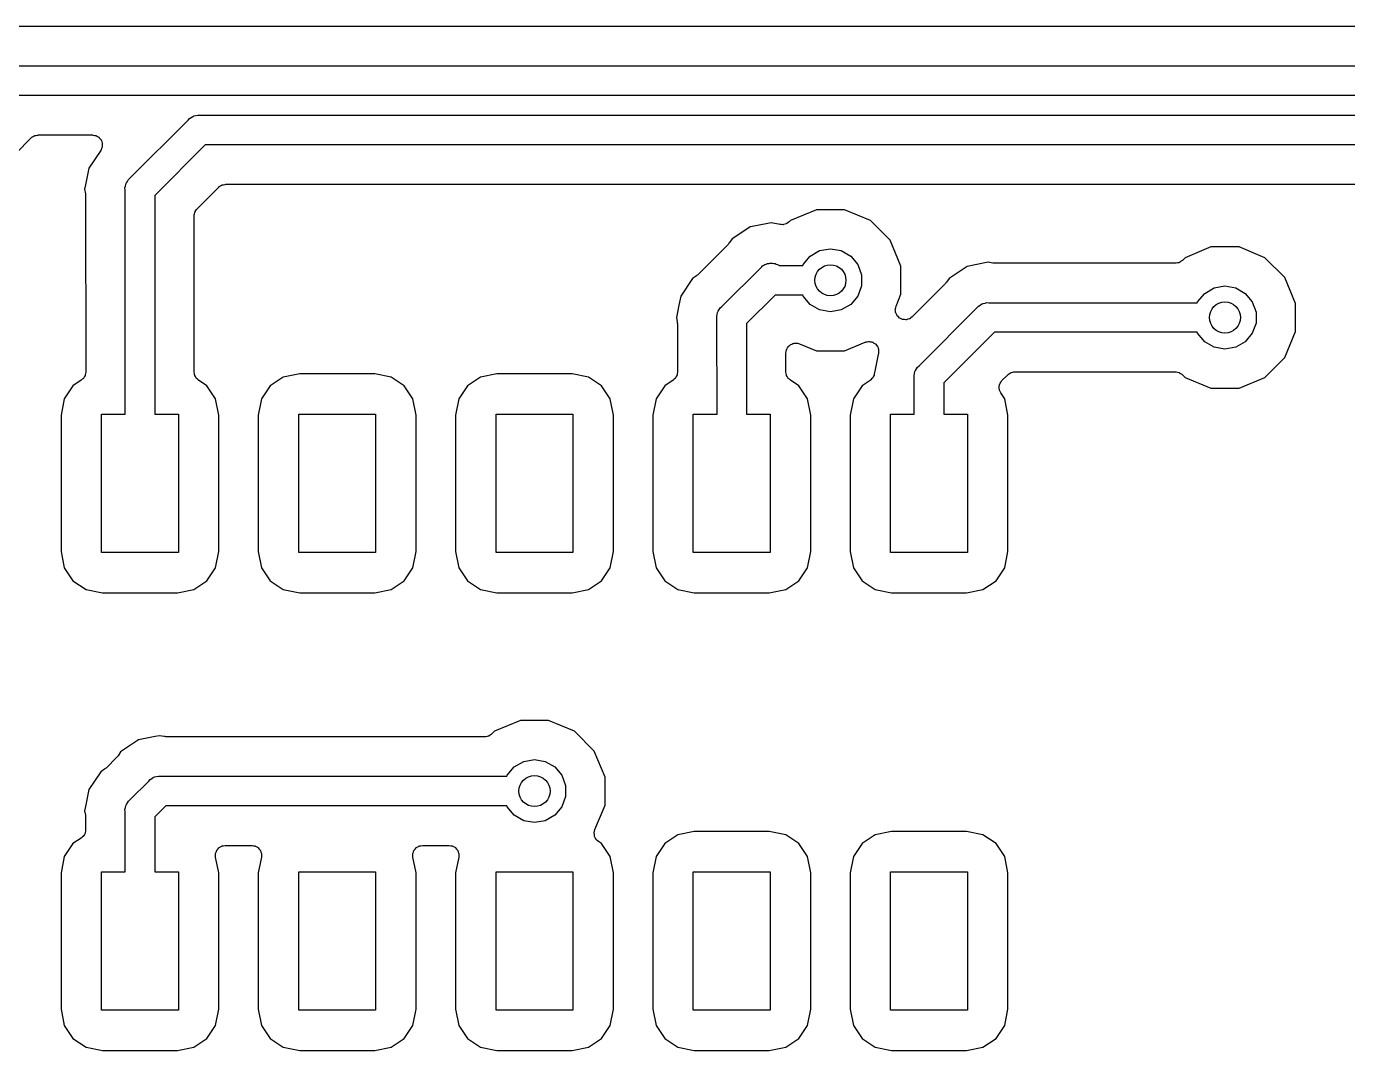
# Model space of a CAD drawing. Extents: x 40 to 164, y -163 to -60.
# Drawn here: x 115.38 to 132.39, y -140.25 to -127.06 of the extents above; entities that cross this region are included whole.
import ezdxf

# ---------------------------------------------------------------- set-up
doc = ezdxf.new("R2010")
doc.units = 0
doc.header["$MEASUREMENT"] = 0
doc.layers.add('BLACK', color=7, linetype='CONTINUOUS')

msp = doc.modelspace()

# ---------------------------------------------------------------- linework, layer by layer
at = {"layer": 'BLACK', "linetype": 'CONTINUOUS'}
for p, q in [((140.247, -127.063), (115.27, -127.063)), ((115.197, -127.572), (140.51, -127.572)), ((140.581, -127.953), (115.268, -127.953)), ((117.461, -128.268), (117.478, -128.249)), ((117.478, -128.249), (117.5, -128.236)), ((117.5, -128.236), (117.52, -128.222)), ((117.52, -128.222), (117.528, -128.219)), ((117.528, -128.219), (117.536, -128.215)), ((117.536, -128.215), (117.561, -128.211)), ((117.561, -128.211), (117.585, -128.204)), ((117.585, -128.204), (117.61, -128.207)), ((117.61, -128.207), (140.697, -128.207)), ((116.711, -129.018), (117.461, -128.268)), ((115.036, -128.903), (115.441, -128.498)), ((115.441, -128.498), (115.446, -128.494)), ((115.446, -128.494), (115.449, -128.49)), ((115.449, -128.49), (115.464, -128.482)), ((115.464, -128.482), (115.477, -128.472)), ((115.477, -128.472), (115.483, -128.471)), ((115.483, -128.471), (115.487, -128.468)), ((115.487, -128.468), (115.504, -128.465)), ((115.504, -128.465), (115.52, -128.461)), ((115.52, -128.461), (115.525, -128.461)), ((115.525, -128.461), (115.531, -128.46)), ((115.531, -128.46), (116.229, -128.46)), ((116.229, -128.46), (116.233, -128.461)), ((116.233, -128.461), (116.237, -128.461)), ((116.237, -128.461), (116.255, -128.465)), ((116.255, -128.465), (116.272, -128.468)), ((116.272, -128.468), (116.276, -128.47)), ((116.276, -128.47), (116.28, -128.471)), ((116.28, -128.471), (116.295, -128.481)), ((116.295, -128.481), (116.311, -128.49)), ((116.311, -128.49), (116.313, -128.493)), ((116.313, -128.493), (116.317, -128.496)), ((116.317, -128.496), (116.327, -128.51)), ((116.327, -128.51), (116.339, -128.524)), ((116.339, -128.524), (116.34, -128.528)), ((116.34, -128.528), (116.343, -128.531)), ((116.343, -128.531), (116.348, -128.549)), ((116.348, -128.549), (116.354, -128.565)), ((116.354, -128.565), (116.354, -128.57)), ((116.354, -128.57), (116.355, -128.574)), ((116.355, -128.574), (116.354, -128.592)), ((116.354, -128.592), (116.354, -128.61)), ((117.681, -128.588), (117.03, -129.238)), ((140.767, -128.588), (117.681, -128.588)), ((116.335, -128.658), (116.182, -128.886)), ((116.336, -128.654), (116.335, -128.658)), ((116.339, -128.651), (116.336, -128.654)), ((116.345, -128.634), (116.339, -128.651)), ((116.352, -128.618), (116.345, -128.634)), ((116.353, -128.613), (116.352, -128.618)), ((116.354, -128.61), (116.353, -128.613)), ((116.182, -128.886), (116.139, -129.102)), ((116.139, -129.102), (116.128, -129.159)), ((116.654, -129.118), (116.658, -129.093)), ((116.658, -129.093), (116.662, -129.085)), ((116.662, -129.085), (116.665, -129.077)), ((116.665, -129.077), (116.679, -129.057)), ((116.679, -129.057), (116.692, -129.035)), ((116.692, -129.035), (116.711, -129.018)), ((117.896, -129.106), (117.9, -129.103)), ((117.9, -129.103), (117.917, -129.1)), ((117.917, -129.1), (117.933, -129.096)), ((117.933, -129.096), (117.938, -129.096)), ((117.938, -129.096), (117.944, -129.095)), ((117.944, -129.095), (140.694, -129.095)), ((116.128, -129.159), (116.139, -129.216)), ((116.139, -129.216), (116.139, -129.228)), ((116.139, -129.228), (116.141, -129.24)), ((116.141, -129.24), (116.142, -131.512)), ((116.647, -129.142), (116.654, -129.118)), ((116.649, -129.167), (116.647, -129.142)), ((116.65, -131.657), (116.649, -129.167)), ((117.03, -129.238), (117.03, -132.055)), ((117.576, -129.411), (117.854, -129.133)), ((117.854, -129.133), (117.859, -129.129)), ((117.859, -129.129), (117.862, -129.125)), ((117.862, -129.125), (117.877, -129.117)), ((117.877, -129.117), (117.89, -129.107)), ((117.89, -129.107), (117.896, -129.106)), ((117.55, -129.447), (117.56, -129.434)), ((117.56, -129.434), (117.568, -129.419)), ((117.568, -129.419), (117.572, -129.416)), ((117.572, -129.416), (117.576, -129.411)), ((125.549, -129.422), (125.216, -129.561)), ((125.911, -129.422), (125.549, -129.422)), ((126.244, -129.561), (125.911, -129.422)), ((117.538, -129.501), (117.539, -129.495)), ((117.538, -131.512), (117.538, -129.501)), ((117.539, -129.49), (117.543, -129.474)), ((117.539, -129.495), (117.539, -129.49)), ((117.543, -129.474), (117.546, -129.457)), ((117.546, -129.457), (117.549, -129.453)), ((117.549, -129.453), (117.55, -129.447)), ((124.968, -129.59), (124.768, -129.63)), ((125.084, -129.613), (124.968, -129.59)), ((125.102, -129.613), (125.084, -129.613)), ((125.12, -129.615), (125.102, -129.613)), ((125.124, -129.614), (125.12, -129.615)), ((125.128, -129.614), (125.124, -129.614)), ((125.145, -129.608), (125.128, -129.614)), ((125.162, -129.603), (125.145, -129.608)), ((125.166, -129.601), (125.162, -129.603)), ((125.17, -129.6), (125.166, -129.601)), ((125.184, -129.588), (125.17, -129.6)), ((125.198, -129.578), (125.184, -129.588)), ((125.216, -129.561), (125.198, -129.578)), ((126.5, -129.816), (126.244, -129.561)), ((124.512, -129.766), (124.464, -129.798)), ((124.695, -129.644), (124.512, -129.766)), ((124.512, -129.766), (124.512, -129.766)), ((124.512, -129.766), (124.512, -129.766)), ((124.768, -129.63), (124.695, -129.644)), ((124.768, -129.63), (124.768, -129.63)), ((124.417, -129.866), (124.024, -130.259)), ((124.424, -129.855), (124.417, -129.866)), ((124.432, -129.846), (124.424, -129.855)), ((124.464, -129.798), (124.432, -129.846)), ((125.469, -130.019), (125.591, -129.949)), ((125.591, -129.949), (125.73, -129.924)), ((125.73, -129.924), (125.869, -129.949)), ((125.869, -129.949), (125.991, -130.019)), ((126.638, -130.15), (126.5, -129.816)), ((130.629, -129.902), (130.296, -130.04)), ((130.991, -129.902), (130.629, -129.902)), ((131.324, -130.04), (130.991, -129.902)), ((124.886, -130.127), (124.903, -130.122)), ((124.903, -130.122), (124.918, -130.115)), ((124.918, -130.115), (124.935, -130.114)), ((124.935, -130.114), (124.951, -130.109)), ((124.951, -130.109), (124.968, -130.111)), ((124.968, -130.111), (124.985, -130.109)), ((124.985, -130.109), (125.001, -130.114)), ((125.001, -130.114), (125.018, -130.115)), ((125.018, -130.115), (125.033, -130.122)), ((125.033, -130.122), (125.05, -130.127)), ((125.378, -130.127), (125.469, -130.019)), ((125.991, -130.019), (126.082, -130.127)), ((127.762, -130.098), (127.489, -130.152)), ((127.819, -130.109), (127.762, -130.098)), ((127.831, -130.109), (127.819, -130.109)), ((127.843, -130.112), (127.831, -130.109)), ((130.172, -130.112), (127.843, -130.112)), ((130.177, -130.111), (130.172, -130.112)), ((130.183, -130.111), (130.177, -130.111)), ((130.199, -130.107), (130.183, -130.111)), ((130.215, -130.104), (130.199, -130.107)), ((130.22, -130.101), (130.215, -130.104)), ((130.225, -130.1), (130.22, -130.101)), ((130.239, -130.09), (130.225, -130.1)), ((130.253, -130.082), (130.239, -130.09)), ((130.257, -130.078), (130.253, -130.082)), ((130.262, -130.074), (130.257, -130.078)), ((130.296, -130.04), (130.262, -130.074)), ((131.58, -130.296), (131.324, -130.04)), ((124.004, -130.274), (123.956, -130.306)), ((124.013, -130.266), (124.004, -130.274)), ((124.024, -130.259), (124.013, -130.266)), ((124.331, -130.669), (124.845, -130.156)), ((124.845, -130.156), (124.857, -130.144)), ((124.845, -130.156), (124.845, -130.156)), ((124.857, -130.144), (124.872, -130.136)), ((124.872, -130.136), (124.886, -130.127)), ((125.05, -130.127), (125.064, -130.136)), ((125.064, -130.136), (125.071, -130.14)), ((125.071, -130.14), (125.374, -130.14)), ((125.374, -130.14), (125.378, -130.127)), ((126.082, -130.127), (126.13, -130.26)), ((126.13, -130.26), (126.13, -130.401)), ((126.638, -130.511), (126.638, -130.15)), ((127.374, -130.229), (127.258, -130.306)), ((127.489, -130.152), (127.374, -130.229)), ((127.374, -130.229), (127.374, -130.229)), ((131.718, -130.629), (131.58, -130.296)), ((123.956, -130.306), (123.802, -130.537)), ((126.13, -130.401), (126.082, -130.534)), ((127.211, -130.374), (126.782, -130.802)), ((127.218, -130.363), (127.211, -130.374)), ((127.226, -130.354), (127.218, -130.363)), ((127.258, -130.306), (127.226, -130.354)), ((130.549, -130.499), (130.671, -130.428)), ((130.671, -130.428), (130.81, -130.404)), ((130.81, -130.404), (130.949, -130.428)), ((130.949, -130.428), (131.071, -130.499)), ((123.802, -130.537), (123.78, -130.649)), ((125.018, -130.521), (124.65, -130.889)), ((125.374, -130.521), (125.018, -130.521)), ((125.378, -130.534), (125.374, -130.521)), ((125.469, -130.642), (125.378, -130.534)), ((126.082, -130.534), (125.991, -130.642)), ((126.575, -130.664), (126.638, -130.511)), ((127.66, -130.649), (127.68, -130.635)), ((127.68, -130.635), (127.688, -130.632)), ((127.688, -130.632), (127.696, -130.628)), ((127.696, -130.628), (127.721, -130.624)), ((127.721, -130.624), (127.745, -130.617)), ((127.745, -130.617), (127.77, -130.619)), ((127.77, -130.619), (130.454, -130.619)), ((130.454, -130.619), (130.458, -130.607)), ((130.458, -130.607), (130.549, -130.499)), ((131.071, -130.499), (131.162, -130.607)), ((131.162, -130.607), (131.21, -130.739)), ((131.718, -130.991), (131.718, -130.629)), ((123.78, -130.649), (123.748, -130.81)), ((123.78, -130.649), (123.78, -130.649)), ((124.267, -130.793), (124.274, -130.769)), ((124.269, -130.818), (124.267, -130.793)), ((124.274, -130.769), (124.278, -130.744)), ((124.278, -130.744), (124.282, -130.736)), ((124.282, -130.736), (124.285, -130.728)), ((124.285, -130.728), (124.299, -130.708)), ((124.299, -130.708), (124.312, -130.686)), ((124.312, -130.686), (124.331, -130.669)), ((125.591, -130.712), (125.469, -130.642)), ((125.73, -130.737), (125.591, -130.712)), ((125.869, -130.712), (125.73, -130.737)), ((125.991, -130.642), (125.869, -130.712)), ((126.565, -130.707), (126.566, -130.704)), ((126.568, -130.726), (126.565, -130.707)), ((126.566, -130.701), (126.571, -130.683)), ((126.566, -130.704), (126.566, -130.701)), ((126.569, -130.745), (126.568, -130.726)), ((126.571, -130.748), (126.569, -130.745)), ((126.571, -130.683), (126.575, -130.664)), ((126.571, -130.751), (126.571, -130.748)), ((126.58, -130.768), (126.571, -130.751)), ((126.588, -130.785), (126.58, -130.768)), ((126.59, -130.787), (126.588, -130.785)), ((126.591, -130.79), (126.59, -130.787)), ((126.606, -130.803), (126.591, -130.79)), ((126.619, -130.817), (126.606, -130.803)), ((126.782, -130.802), (126.766, -130.813)), ((126.871, -131.431), (127.621, -130.681)), ((127.621, -130.681), (127.638, -130.662)), ((127.638, -130.662), (127.66, -130.649)), ((131.21, -130.739), (131.21, -130.881)), ((123.748, -130.81), (123.759, -130.867)), ((123.759, -130.867), (123.759, -130.879)), ((123.759, -130.879), (123.761, -130.891)), ((123.761, -130.891), (123.761, -131.512)), ((124.27, -132.055), (124.269, -130.818)), ((124.65, -130.889), (124.65, -132.055)), ((126.622, -130.818), (126.619, -130.817)), ((126.624, -130.82), (126.622, -130.818)), ((126.642, -130.827), (126.624, -130.82)), ((126.659, -130.835), (126.642, -130.827)), ((126.662, -130.835), (126.659, -130.835)), ((126.665, -130.837), (126.662, -130.835)), ((126.684, -130.837), (126.665, -130.837)), ((126.703, -130.839), (126.684, -130.837)), ((126.706, -130.838), (126.703, -130.839)), ((126.709, -130.838), (126.706, -130.838)), ((126.727, -130.833), (126.709, -130.838)), ((126.746, -130.828), (126.727, -130.833)), ((126.748, -130.826), (126.746, -130.828)), ((126.751, -130.825), (126.748, -130.826)), ((126.766, -130.813), (126.751, -130.825)), ((131.21, -130.881), (131.162, -131.013)), ((125.235, -131.152), (125.247, -131.146)), ((125.247, -131.146), (125.256, -131.144)), ((125.256, -131.144), (125.263, -131.142)), ((125.263, -131.142), (125.277, -131.142)), ((125.277, -131.142), (125.291, -131.14)), ((125.291, -131.14), (125.299, -131.142)), ((125.299, -131.142), (125.308, -131.142)), ((125.308, -131.142), (125.321, -131.146)), ((125.321, -131.146), (125.334, -131.149)), ((125.911, -131.238), (126.177, -131.128)), ((126.177, -131.128), (126.183, -131.127)), ((126.183, -131.127), (126.19, -131.124)), ((126.19, -131.124), (126.205, -131.122)), ((126.205, -131.122), (126.22, -131.119)), ((126.22, -131.119), (126.227, -131.12)), ((126.227, -131.12), (126.234, -131.119)), ((126.234, -131.119), (126.248, -131.123)), ((126.248, -131.123), (126.263, -131.125)), ((126.263, -131.125), (126.27, -131.128)), ((126.27, -131.128), (126.276, -131.129)), ((126.276, -131.129), (126.289, -131.138)), ((126.289, -131.138), (126.303, -131.145)), ((126.303, -131.145), (126.307, -131.15)), ((127.841, -131), (127.191, -131.651)), ((130.454, -131), (127.841, -131)), ((130.458, -131.013), (130.454, -131)), ((130.549, -131.121), (130.458, -131.013)), ((130.671, -131.192), (130.549, -131.121)), ((131.071, -131.121), (130.949, -131.192)), ((131.162, -131.013), (131.071, -131.121)), ((131.58, -131.324), (131.718, -130.991)), ((125.158, -131.267), (125.161, -131.253)), ((125.158, -131.512), (125.158, -131.267)), ((125.161, -131.253), (125.162, -131.239)), ((125.162, -131.239), (125.165, -131.231)), ((125.165, -131.231), (125.166, -131.223)), ((125.166, -131.223), (125.173, -131.211)), ((125.173, -131.211), (125.178, -131.198)), ((125.178, -131.198), (125.184, -131.192)), ((125.184, -131.192), (125.188, -131.185)), ((125.188, -131.185), (125.199, -131.176)), ((125.199, -131.176), (125.208, -131.166)), ((125.208, -131.166), (125.216, -131.162)), ((125.216, -131.162), (125.222, -131.157)), ((125.222, -131.157), (125.235, -131.152)), ((125.334, -131.149), (125.549, -131.238)), ((125.549, -131.238), (125.911, -131.238)), ((126.345, -131.284), (126.306, -131.481)), ((126.307, -131.15), (126.313, -131.154)), ((126.313, -131.154), (126.322, -131.166)), ((126.322, -131.166), (126.332, -131.177)), ((126.332, -131.177), (126.335, -131.184)), ((126.335, -131.184), (126.339, -131.189)), ((126.339, -131.189), (126.343, -131.204)), ((126.343, -131.204), (126.349, -131.218)), ((126.349, -131.276), (126.345, -131.284)), ((126.349, -131.218), (126.35, -131.225)), ((126.351, -131.262), (126.349, -131.269)), ((126.349, -131.269), (126.349, -131.276)), ((126.35, -131.225), (126.351, -131.232)), ((126.351, -131.232), (126.35, -131.247)), ((126.35, -131.247), (126.351, -131.262)), ((130.81, -131.216), (130.671, -131.192)), ((130.949, -131.192), (130.81, -131.216)), ((126.306, -131.481), (126.294, -131.539)), ((126.306, -131.481), (126.306, -131.481)), ((126.825, -131.49), (126.839, -131.47)), ((126.839, -131.47), (126.852, -131.448)), ((126.852, -131.448), (126.871, -131.431)), ((131.324, -131.58), (131.58, -131.324)), ((116.085, -131.617), (115.978, -131.688)), ((116.098, -131.605), (116.085, -131.617)), ((116.112, -131.593), (116.098, -131.605)), ((116.114, -131.59), (116.112, -131.593)), ((116.117, -131.587), (116.114, -131.59)), ((116.125, -131.571), (116.117, -131.587)), ((116.134, -131.555), (116.125, -131.571)), ((116.135, -131.551), (116.134, -131.555)), ((116.136, -131.547), (116.135, -131.551)), ((116.138, -131.529), (116.136, -131.547)), ((116.142, -131.512), (116.138, -131.529)), ((117.542, -131.529), (117.538, -131.512)), ((117.544, -131.547), (117.542, -131.529)), ((117.545, -131.551), (117.544, -131.547)), ((117.546, -131.555), (117.545, -131.551)), ((117.555, -131.571), (117.546, -131.555)), ((117.563, -131.587), (117.555, -131.571)), ((117.566, -131.59), (117.563, -131.587)), ((117.568, -131.593), (117.566, -131.59)), ((117.582, -131.605), (117.568, -131.593)), ((117.595, -131.617), (117.582, -131.605)), ((117.702, -131.688), (117.595, -131.617)), ((118.686, -131.576), (118.518, -131.688)), ((118.897, -131.534), (118.686, -131.576)), ((119.863, -131.534), (118.897, -131.534)), ((120.074, -131.576), (119.863, -131.534)), ((120.242, -131.688), (120.074, -131.576)), ((121.226, -131.576), (121.058, -131.688)), ((121.437, -131.534), (121.226, -131.576)), ((122.403, -131.534), (121.437, -131.534)), ((122.614, -131.576), (122.403, -131.534)), ((122.782, -131.688), (122.614, -131.576)), ((123.705, -131.617), (123.598, -131.688)), ((123.718, -131.605), (123.705, -131.617)), ((123.732, -131.593), (123.718, -131.605)), ((123.734, -131.59), (123.732, -131.593)), ((123.737, -131.587), (123.734, -131.59)), ((123.745, -131.571), (123.737, -131.587)), ((123.754, -131.555), (123.745, -131.571)), ((123.755, -131.551), (123.754, -131.555)), ((123.756, -131.547), (123.755, -131.551)), ((123.758, -131.529), (123.756, -131.547)), ((123.761, -131.512), (123.758, -131.529)), ((125.162, -131.529), (125.158, -131.512)), ((125.164, -131.547), (125.162, -131.529)), ((125.165, -131.551), (125.164, -131.547)), ((125.166, -131.555), (125.165, -131.551)), ((125.175, -131.571), (125.166, -131.555)), ((125.183, -131.587), (125.175, -131.571)), ((125.186, -131.59), (125.183, -131.587)), ((125.188, -131.593), (125.186, -131.59)), ((125.202, -131.605), (125.188, -131.593)), ((125.215, -131.617), (125.202, -131.605)), ((125.322, -131.688), (125.215, -131.617)), ((126.24, -131.62), (126.138, -131.688)), ((126.244, -131.616), (126.24, -131.62)), ((126.249, -131.614), (126.244, -131.616)), ((126.26, -131.601), (126.249, -131.614)), ((126.272, -131.59), (126.26, -131.601)), ((126.275, -131.585), (126.272, -131.59)), ((126.278, -131.581), (126.275, -131.585)), ((126.284, -131.565), (126.278, -131.581)), ((126.292, -131.55), (126.284, -131.565)), ((126.294, -131.539), (126.292, -131.545)), ((126.292, -131.545), (126.292, -131.55)), ((126.807, -131.555), (126.814, -131.531)), ((126.809, -131.58), (126.807, -131.555)), ((126.809, -132.055), (126.809, -131.58)), ((126.814, -131.531), (126.818, -131.506)), ((126.818, -131.506), (126.822, -131.498)), ((126.822, -131.498), (126.825, -131.49)), ((127.191, -131.651), (127.191, -132.055)), ((127.914, -131.657), (127.915, -131.656)), ((127.915, -131.654), (127.927, -131.638)), ((127.915, -131.656), (127.915, -131.654)), ((127.927, -131.638), (127.939, -131.621)), ((127.939, -131.621), (128.014, -131.546)), ((128.014, -131.546), (128.019, -131.542)), ((128.019, -131.542), (128.022, -131.538)), ((128.022, -131.538), (128.037, -131.53)), ((128.037, -131.53), (128.05, -131.52)), ((128.05, -131.52), (128.056, -131.519)), ((128.056, -131.519), (128.06, -131.516)), ((128.06, -131.516), (128.077, -131.513)), ((128.077, -131.513), (128.093, -131.509)), ((128.093, -131.509), (128.098, -131.509)), ((128.098, -131.509), (128.104, -131.508)), ((128.104, -131.508), (130.172, -131.508)), ((130.172, -131.508), (130.177, -131.509)), ((130.177, -131.509), (130.183, -131.509)), ((130.183, -131.509), (130.199, -131.513)), ((130.199, -131.513), (130.215, -131.516)), ((130.215, -131.516), (130.22, -131.519)), ((130.22, -131.519), (130.225, -131.52)), ((130.225, -131.52), (130.239, -131.53)), ((130.239, -131.53), (130.253, -131.538)), ((130.253, -131.538), (130.257, -131.542)), ((130.257, -131.542), (130.262, -131.546)), ((130.262, -131.546), (130.296, -131.58)), ((130.296, -131.58), (130.629, -131.718)), ((130.991, -131.718), (131.324, -131.58)), ((115.978, -131.688), (115.866, -131.856)), ((116.649, -132.055), (116.649, -131.657)), ((116.649, -131.657), (116.65, -131.657)), ((117.814, -131.856), (117.702, -131.688)), ((118.518, -131.688), (118.406, -131.856)), ((120.354, -131.856), (120.242, -131.688)), ((121.058, -131.688), (120.946, -131.856)), ((122.894, -131.856), (122.782, -131.688)), ((123.598, -131.688), (123.486, -131.856)), ((125.434, -131.856), (125.322, -131.688)), ((126.138, -131.688), (126.026, -131.856)), ((127.903, -131.697), (127.909, -131.677)), ((127.903, -131.698), (127.903, -131.697)), ((127.903, -131.699), (127.903, -131.698)), ((127.904, -131.72), (127.903, -131.699)), ((127.906, -131.741), (127.904, -131.72)), ((127.906, -131.742), (127.906, -131.741)), ((127.906, -131.743), (127.906, -131.742)), ((127.915, -131.762), (127.906, -131.743)), ((127.909, -131.677), (127.914, -131.657)), ((127.923, -131.781), (127.915, -131.762)), ((127.974, -131.856), (127.923, -131.781)), ((130.629, -131.718), (130.991, -131.718)), ((115.866, -131.856), (115.824, -132.067)), ((117.856, -132.067), (117.814, -131.856)), ((118.406, -131.856), (118.364, -132.067)), ((120.396, -132.067), (120.354, -131.856)), ((120.946, -131.856), (120.904, -132.067)), ((122.936, -132.067), (122.894, -131.856)), ((123.486, -131.856), (123.444, -132.067)), ((125.476, -132.067), (125.434, -131.856)), ((126.026, -131.856), (125.984, -132.067)), ((128.016, -132.067), (127.974, -131.856)), ((115.824, -132.067), (115.824, -133.82)), ((116.345, -133.833), (116.345, -132.055)), ((116.345, -132.055), (116.649, -132.055)), ((117.03, -132.055), (117.335, -132.055)), ((117.335, -132.055), (117.335, -133.833)), ((117.856, -133.82), (117.856, -132.067)), ((118.364, -132.067), (118.364, -133.82)), ((118.885, -133.833), (118.885, -132.055)), ((118.885, -132.055), (119.875, -132.055)), ((119.875, -132.055), (119.875, -133.833)), ((120.396, -133.82), (120.396, -132.067)), ((120.904, -132.067), (120.904, -133.82)), ((121.425, -133.833), (121.425, -132.055)), ((121.425, -132.055), (122.415, -132.055)), ((122.415, -132.055), (122.415, -133.833)), ((122.936, -133.82), (122.936, -132.067)), ((123.444, -132.067), (123.444, -133.82)), ((123.965, -133.833), (123.965, -132.055)), ((123.965, -132.055), (124.27, -132.055)), ((124.65, -132.055), (124.955, -132.055)), ((124.955, -132.055), (124.955, -133.833)), ((125.476, -133.82), (125.476, -132.067)), ((125.984, -132.067), (125.984, -133.82)), ((126.505, -133.833), (126.505, -132.055)), ((126.505, -132.055), (126.809, -132.055)), ((127.191, -132.055), (127.495, -132.055)), ((127.495, -132.055), (127.495, -133.833)), ((128.016, -133.82), (128.016, -132.067)), ((115.824, -133.82), (115.866, -134.031)), ((117.335, -133.833), (116.345, -133.833)), ((117.814, -134.031), (117.856, -133.82)), ((118.364, -133.82), (118.406, -134.031)), ((119.875, -133.833), (118.885, -133.833)), ((120.354, -134.031), (120.396, -133.82)), ((120.904, -133.82), (120.946, -134.031)), ((122.415, -133.833), (121.425, -133.833)), ((122.894, -134.031), (122.936, -133.82)), ((123.444, -133.82), (123.486, -134.031)), ((124.955, -133.833), (123.965, -133.833)), ((125.434, -134.031), (125.476, -133.82)), ((125.984, -133.82), (126.026, -134.031)), ((127.495, -133.833), (126.505, -133.833)), ((127.974, -134.031), (128.016, -133.82)), ((115.866, -134.031), (115.978, -134.199)), ((117.702, -134.199), (117.814, -134.031)), ((118.406, -134.031), (118.518, -134.199)), ((120.242, -134.199), (120.354, -134.031)), ((120.946, -134.031), (121.058, -134.199)), ((122.782, -134.199), (122.894, -134.031)), ((123.486, -134.031), (123.598, -134.199)), ((125.322, -134.199), (125.434, -134.031)), ((126.026, -134.031), (126.138, -134.199)), ((127.862, -134.199), (127.974, -134.031)), ((115.978, -134.199), (116.146, -134.311)), ((117.534, -134.311), (117.702, -134.199)), ((118.518, -134.199), (118.686, -134.311)), ((120.074, -134.311), (120.242, -134.199)), ((121.058, -134.199), (121.226, -134.311)), ((122.614, -134.311), (122.782, -134.199)), ((123.598, -134.199), (123.766, -134.311)), ((125.154, -134.311), (125.322, -134.199)), ((126.138, -134.199), (126.306, -134.311)), ((127.694, -134.311), (127.862, -134.199)), ((116.146, -134.311), (116.357, -134.353)), ((116.357, -134.353), (117.323, -134.353)), ((117.323, -134.353), (117.534, -134.311)), ((118.686, -134.311), (118.897, -134.353)), ((118.897, -134.353), (119.863, -134.353)), ((119.863, -134.353), (120.074, -134.311)), ((121.226, -134.311), (121.437, -134.353)), ((121.437, -134.353), (122.403, -134.353)), ((122.403, -134.353), (122.614, -134.311)), ((123.766, -134.311), (123.977, -134.353)), ((123.977, -134.353), (124.943, -134.353)), ((124.943, -134.353), (125.154, -134.311)), ((126.306, -134.311), (126.517, -134.353)), ((126.517, -134.353), (127.483, -134.353)), ((127.483, -134.353), (127.694, -134.311)), ((121.739, -135.998), (121.406, -136.136)), ((122.101, -135.998), (121.739, -135.998)), ((122.434, -136.136), (122.101, -135.998)), ((116.821, -136.248), (116.59, -136.402)), ((117.037, -136.205), (116.821, -136.248)), ((117.094, -136.194), (117.037, -136.205)), ((117.037, -136.205), (117.037, -136.205)), ((117.151, -136.205), (117.094, -136.194)), ((117.163, -136.205), (117.151, -136.205)), ((117.175, -136.207), (117.163, -136.205)), ((121.282, -136.207), (117.175, -136.207)), ((121.287, -136.207), (121.282, -136.207)), ((121.293, -136.207), (121.287, -136.207)), ((121.309, -136.203), (121.293, -136.207)), ((121.325, -136.2), (121.309, -136.203)), ((121.33, -136.197), (121.325, -136.2)), ((121.335, -136.196), (121.33, -136.197)), ((121.349, -136.186), (121.335, -136.196)), ((121.363, -136.178), (121.349, -136.186)), ((121.367, -136.174), (121.363, -136.178)), ((121.372, -136.17), (121.367, -136.174)), ((121.406, -136.136), (121.372, -136.17)), ((122.69, -136.392), (122.434, -136.136)), ((116.59, -136.402), (116.558, -136.45)), ((122.828, -136.725), (122.69, -136.392)), ((116.543, -136.47), (116.404, -136.609)), ((116.55, -136.459), (116.543, -136.47)), ((116.558, -136.45), (116.55, -136.459)), ((121.659, -136.595), (121.781, -136.524)), ((121.781, -136.524), (121.92, -136.5)), ((121.92, -136.5), (122.059, -136.524)), ((122.059, -136.524), (122.181, -136.595)), ((116.336, -136.656), (116.182, -136.887)), ((116.384, -136.624), (116.336, -136.656)), ((116.393, -136.616), (116.384, -136.624)), ((116.404, -136.609), (116.393, -136.616)), ((116.953, -136.777), (116.97, -136.758)), ((116.97, -136.758), (116.992, -136.745)), ((116.992, -136.745), (117.012, -136.731)), ((117.012, -136.731), (117.02, -136.728)), ((117.02, -136.728), (117.028, -136.724)), ((117.028, -136.724), (117.053, -136.72)), ((117.053, -136.72), (117.077, -136.713)), ((117.077, -136.713), (117.102, -136.715)), ((117.102, -136.715), (121.564, -136.715)), ((121.564, -136.715), (121.568, -136.703)), ((121.568, -136.703), (121.659, -136.595)), ((122.181, -136.595), (122.272, -136.703)), ((122.272, -136.703), (122.32, -136.835)), ((122.828, -137.087), (122.828, -136.725)), ((116.182, -136.887), (116.139, -137.103)), ((116.711, -137.019), (116.953, -136.777)), ((122.32, -136.835), (122.32, -136.977)), ((116.654, -137.119), (116.658, -137.094)), ((116.658, -137.094), (116.662, -137.086)), ((116.662, -137.086), (116.665, -137.078)), ((116.665, -137.078), (116.679, -137.058)), ((116.679, -137.058), (116.692, -137.036)), ((116.692, -137.036), (116.711, -137.019)), ((117.173, -137.096), (117.03, -137.239)), ((121.564, -137.096), (117.173, -137.096)), ((121.568, -137.109), (121.564, -137.096)), ((122.32, -136.977), (122.272, -137.109)), ((122.697, -137.402), (122.828, -137.087)), ((116.139, -137.103), (116.128, -137.16)), ((116.128, -137.16), (116.139, -137.217)), ((116.139, -137.217), (116.139, -137.229)), ((116.139, -137.229), (116.141, -137.241)), ((116.141, -137.241), (116.141, -137.404)), ((116.647, -137.143), (116.654, -137.119)), ((116.649, -137.168), (116.647, -137.143)), ((116.649, -137.947), (116.649, -137.168)), ((117.03, -137.239), (117.03, -137.947)), ((121.659, -137.217), (121.568, -137.109)), ((121.781, -137.288), (121.659, -137.217)), ((122.181, -137.217), (122.059, -137.288)), ((122.272, -137.109), (122.181, -137.217)), ((116.136, -137.44), (116.135, -137.444)), ((116.138, -137.422), (116.136, -137.44)), ((116.141, -137.404), (116.138, -137.422)), ((121.92, -137.312), (121.781, -137.288)), ((122.059, -137.288), (121.92, -137.312)), ((122.688, -137.442), (122.693, -137.422)), ((122.693, -137.422), (122.697, -137.402)), ((123.977, -137.427), (123.766, -137.469)), ((124.943, -137.427), (123.977, -137.427)), ((125.154, -137.469), (124.943, -137.427)), ((126.517, -137.427), (126.306, -137.469)), ((127.483, -137.427), (126.517, -137.427)), ((127.694, -137.469), (127.483, -137.427)), ((115.978, -137.581), (115.866, -137.749)), ((116.085, -137.51), (115.978, -137.581)), ((116.098, -137.498), (116.085, -137.51)), ((116.112, -137.486), (116.098, -137.498)), ((116.114, -137.482), (116.112, -137.486)), ((116.117, -137.479), (116.114, -137.482)), ((116.125, -137.463), (116.117, -137.479)), ((116.134, -137.448), (116.125, -137.463)), ((116.135, -137.444), (116.134, -137.448)), ((117.896, -137.612), (117.917, -137.609)), ((117.917, -137.609), (117.937, -137.605)), ((117.937, -137.605), (117.938, -137.605)), ((117.938, -137.605), (117.94, -137.605)), ((117.94, -137.605), (118.28, -137.605)), ((118.28, -137.605), (118.282, -137.605)), ((118.282, -137.605), (118.283, -137.605)), ((118.283, -137.605), (118.303, -137.609)), ((118.303, -137.609), (118.324, -137.612)), ((120.436, -137.612), (120.457, -137.609)), ((120.457, -137.609), (120.477, -137.605)), ((120.477, -137.605), (120.478, -137.605)), ((120.478, -137.605), (120.48, -137.605)), ((120.48, -137.605), (120.82, -137.605)), ((120.82, -137.605), (120.822, -137.605)), ((120.822, -137.605), (120.823, -137.605)), ((120.823, -137.605), (120.843, -137.609)), ((120.843, -137.609), (120.864, -137.612)), ((122.688, -137.444), (122.688, -137.442)), ((122.688, -137.445), (122.688, -137.444)), ((122.691, -137.466), (122.688, -137.445)), ((122.693, -137.486), (122.691, -137.466)), ((122.693, -137.487), (122.693, -137.486)), ((122.694, -137.489), (122.693, -137.487)), ((122.703, -137.507), (122.694, -137.489)), ((122.712, -137.526), (122.703, -137.507)), ((122.713, -137.527), (122.712, -137.526)), ((122.714, -137.528), (122.713, -137.527)), ((122.729, -137.542), (122.714, -137.528)), ((122.744, -137.556), (122.729, -137.542)), ((122.782, -137.581), (122.744, -137.556)), ((122.894, -137.749), (122.782, -137.581)), ((123.598, -137.581), (123.486, -137.749)), ((123.766, -137.469), (123.598, -137.581)), ((125.322, -137.581), (125.154, -137.469)), ((125.434, -137.749), (125.322, -137.581)), ((126.138, -137.581), (126.026, -137.749)), ((126.306, -137.469), (126.138, -137.581)), ((127.862, -137.581), (127.694, -137.469)), ((127.974, -137.749), (127.862, -137.581)), ((115.866, -137.749), (115.824, -137.96)), ((117.814, -137.712), (117.815, -137.711)), ((117.815, -137.733), (117.814, -137.712)), ((117.815, -137.709), (117.822, -137.69)), ((117.815, -137.711), (117.815, -137.709)), ((117.815, -137.754), (117.815, -137.733)), ((117.815, -137.755), (117.815, -137.754)), ((117.815, -137.756), (117.815, -137.755)), ((117.856, -137.96), (117.815, -137.756)), ((117.822, -137.69), (117.828, -137.67)), ((117.828, -137.67), (117.829, -137.669)), ((117.829, -137.669), (117.83, -137.668)), ((117.83, -137.668), (117.843, -137.652)), ((117.843, -137.652), (117.856, -137.636)), ((117.856, -137.636), (117.857, -137.635)), ((117.857, -137.635), (117.858, -137.634)), ((117.858, -137.634), (117.876, -137.624)), ((117.876, -137.624), (117.894, -137.613)), ((117.894, -137.613), (117.895, -137.613)), ((117.895, -137.613), (117.896, -137.612)), ((118.324, -137.612), (118.325, -137.613)), ((118.325, -137.613), (118.326, -137.613)), ((118.326, -137.613), (118.344, -137.624)), ((118.344, -137.624), (118.362, -137.634)), ((118.362, -137.634), (118.363, -137.635)), ((118.363, -137.635), (118.364, -137.636)), ((118.364, -137.636), (118.377, -137.652)), ((118.405, -137.756), (118.364, -137.96)), ((118.377, -137.652), (118.39, -137.668)), ((118.39, -137.668), (118.391, -137.669)), ((118.391, -137.669), (118.392, -137.67)), ((118.392, -137.67), (118.398, -137.69)), ((118.398, -137.69), (118.405, -137.709)), ((118.405, -137.709), (118.405, -137.711)), ((118.405, -137.711), (118.406, -137.712)), ((118.406, -137.712), (118.405, -137.733)), ((118.405, -137.733), (118.405, -137.754)), ((118.405, -137.754), (118.405, -137.755)), ((118.405, -137.755), (118.405, -137.756)), ((120.354, -137.712), (120.355, -137.711)), ((120.355, -137.733), (120.354, -137.712)), ((120.355, -137.709), (120.362, -137.69)), ((120.355, -137.711), (120.355, -137.709)), ((120.355, -137.754), (120.355, -137.733)), ((120.355, -137.755), (120.355, -137.754)), ((120.355, -137.756), (120.355, -137.755)), ((120.396, -137.96), (120.355, -137.756)), ((120.362, -137.69), (120.368, -137.67)), ((120.368, -137.67), (120.369, -137.669)), ((120.369, -137.669), (120.37, -137.668)), ((120.37, -137.668), (120.383, -137.652)), ((120.383, -137.652), (120.396, -137.636)), ((120.396, -137.636), (120.397, -137.635)), ((120.397, -137.635), (120.398, -137.634)), ((120.398, -137.634), (120.416, -137.624)), ((120.416, -137.624), (120.434, -137.613)), ((120.434, -137.613), (120.435, -137.613)), ((120.435, -137.613), (120.436, -137.612)), ((120.864, -137.612), (120.865, -137.613)), ((120.865, -137.613), (120.866, -137.613)), ((120.866, -137.613), (120.884, -137.624)), ((120.884, -137.624), (120.902, -137.634)), ((120.902, -137.634), (120.903, -137.635)), ((120.903, -137.635), (120.904, -137.636)), ((120.904, -137.636), (120.917, -137.652)), ((120.945, -137.756), (120.904, -137.96)), ((120.917, -137.652), (120.93, -137.668)), ((120.93, -137.668), (120.931, -137.669)), ((120.931, -137.669), (120.932, -137.67)), ((120.932, -137.67), (120.938, -137.69)), ((120.938, -137.69), (120.945, -137.709)), ((120.945, -137.709), (120.945, -137.711)), ((120.945, -137.711), (120.946, -137.712)), ((120.946, -137.712), (120.945, -137.733)), ((120.945, -137.733), (120.945, -137.754)), ((120.945, -137.754), (120.945, -137.755)), ((120.945, -137.755), (120.945, -137.756)), ((122.936, -137.96), (122.894, -137.749)), ((123.486, -137.749), (123.444, -137.96)), ((125.476, -137.96), (125.434, -137.749)), ((126.026, -137.749), (125.984, -137.96)), ((128.016, -137.96), (127.974, -137.749)), ((116.345, -139.725), (116.345, -137.947)), ((116.345, -137.947), (116.649, -137.947)), ((117.03, -137.947), (117.335, -137.947)), ((117.335, -137.947), (117.335, -139.725)), ((118.885, -139.725), (118.885, -137.947)), ((118.885, -137.947), (119.875, -137.947)), ((119.875, -137.947), (119.875, -139.725)), ((121.425, -139.725), (121.425, -137.947)), ((121.425, -137.947), (122.415, -137.947)), ((122.415, -137.947), (122.415, -139.725)), ((123.965, -139.725), (123.965, -137.947)), ((123.965, -137.947), (124.955, -137.947)), ((124.955, -137.947), (124.955, -139.725)), ((126.505, -139.725), (126.505, -137.947)), ((126.505, -137.947), (127.495, -137.947)), ((127.495, -137.947), (127.495, -139.725)), ((115.824, -137.96), (115.824, -139.713)), ((117.856, -139.713), (117.856, -137.96)), ((118.364, -137.96), (118.364, -139.713)), ((120.396, -139.713), (120.396, -137.96)), ((120.904, -137.96), (120.904, -139.713)), ((122.936, -139.713), (122.936, -137.96)), ((123.444, -137.96), (123.444, -139.713)), ((125.476, -139.713), (125.476, -137.96)), ((125.984, -137.96), (125.984, -139.713)), ((128.016, -139.713), (128.016, -137.96)), ((115.824, -139.713), (115.866, -139.924)), ((117.335, -139.725), (116.345, -139.725)), ((117.814, -139.924), (117.856, -139.713)), ((118.364, -139.713), (118.406, -139.924)), ((119.875, -139.725), (118.885, -139.725)), ((120.354, -139.924), (120.396, -139.713)), ((120.904, -139.713), (120.946, -139.924)), ((122.415, -139.725), (121.425, -139.725)), ((122.894, -139.924), (122.936, -139.713)), ((123.444, -139.713), (123.486, -139.924)), ((124.955, -139.725), (123.965, -139.725)), ((125.434, -139.924), (125.476, -139.713)), ((125.984, -139.713), (126.026, -139.924)), ((127.495, -139.725), (126.505, -139.725)), ((127.974, -139.924), (128.016, -139.713)), ((115.866, -139.924), (115.978, -140.092)), ((117.702, -140.092), (117.814, -139.924)), ((118.406, -139.924), (118.518, -140.092)), ((120.242, -140.092), (120.354, -139.924)), ((120.946, -139.924), (121.058, -140.092)), ((122.782, -140.092), (122.894, -139.924)), ((123.486, -139.924), (123.598, -140.092)), ((125.322, -140.092), (125.434, -139.924)), ((126.026, -139.924), (126.138, -140.092)), ((127.862, -140.092), (127.974, -139.924)), ((115.978, -140.092), (116.146, -140.204)), ((117.534, -140.204), (117.702, -140.092)), ((118.518, -140.092), (118.686, -140.204)), ((120.074, -140.204), (120.242, -140.092)), ((121.058, -140.092), (121.226, -140.204)), ((122.614, -140.204), (122.782, -140.092)), ((123.598, -140.092), (123.766, -140.204)), ((125.154, -140.204), (125.322, -140.092)), ((126.138, -140.092), (126.306, -140.204)), ((127.694, -140.204), (127.862, -140.092)), ((116.146, -140.204), (116.357, -140.246)), ((116.357, -140.246), (117.323, -140.246)), ((117.323, -140.246), (117.534, -140.204)), ((118.686, -140.204), (118.897, -140.246)), ((118.897, -140.246), (119.863, -140.246)), ((119.863, -140.246), (120.074, -140.204)), ((121.226, -140.204), (121.437, -140.246)), ((121.437, -140.246), (122.403, -140.246)), ((122.403, -140.246), (122.614, -140.204)), ((123.766, -140.204), (123.977, -140.246)), ((123.977, -140.246), (124.943, -140.246)), ((124.943, -140.246), (125.154, -140.204)), ((126.306, -140.204), (126.517, -140.246)), ((126.517, -140.246), (127.483, -140.246)), ((127.483, -140.246), (127.694, -140.204))]:
    msp.add_line(p, q, dxfattribs=at)
at = {"layer": 'BLACK'}
for centre in [(125.73, -130.331), (130.81, -130.81), (121.92, -136.906)]:
    msp.add_circle(centre, 0.2, dxfattribs=at)

doc.saveas('drawing.dxf')
